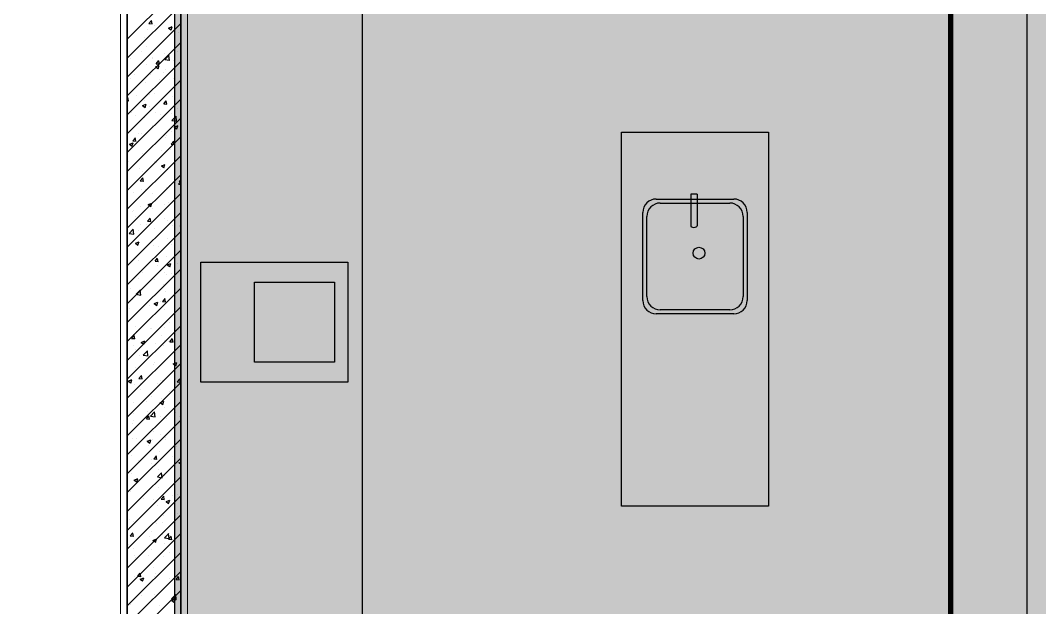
# Model space of a CAD drawing. Header units: inches. Extents: x 143994 to 247866, y 243815 to 272761.
# Drawn here: x 157226 to 161041, y 252644 to 254842 of the extents above; entities that cross this region are included whole.
import ezdxf

# ---------------------------------------------------------------- set-up
doc = ezdxf.new("R2010")
doc.units = ezdxf.units.IN
doc.header["$LTSCALE"] = 1000
doc.header["$MEASUREMENT"] = 0
doc.layers.get('DEFPOINTS').update_dxf_attribs({"color": 62})
for name, color, linetype in [('0-建筑1F', 127, 'Continuous'), ('A-ANNO-NOTE', 4, 'Continuous'), ('PUB_HATCH', 8, 'Continuous'), ('厨卫', 44, 'Continuous')]:
    doc.layers.add(name, color=color, linetype=linetype)
doc.layers.add('A-ANNO-NPLT', color=250, linetype='Continuous', plot=False)
doc.layers.add('A-Wall', color=254, linetype='Continuous', lineweight=35)
doc.layers.add('W-保温层', color=8, linetype='Continuous', lineweight=13)

# ---------------------------------------------------------------- blocks, each defined once
blk = doc.blocks.new('144')
at = {"layer": 'A-Wall', "color": 127}
for p, q in [((638586.9, -380010.3), (638586.9, -387950.3)), ((638786.9, -387950.3), (638786.9, -380010.3))]:
    blk.add_line(p, q, dxfattribs=at)
at = {"layer": 'PUB_HATCH', "color": 127, "linetype": 'Continuous'}
for p, q in [((638586.9, -385414.6), (638786.9, -385214.6)), ((638586.9, -385485.3), (638786.9, -385285.3)), ((638667.9, -385355.8), (638677.6, -385344.3)), ((638679.6, -385357.4), (638677.3, -385344.8)), ((638586.9, -385556), (638786.9, -385356)), ((638662.2, -385376.5), (638662.2, -385376.5)), ((638667.9, -385355.8), (638679.9, -385356.8)), ((638679.4, -385357), (638679.4, -385357)), ((638689.7, -385364.4), (638689.7, -385364.4)), ((638741.1, -385372.8), (638755.1, -385367.4)), ((638741.1, -385372.8), (638751, -385379.5)), ((638750.7, -385380), (638754.8, -385367.9)), ((638766.1, -385361.5), (638766.1, -385361.5)), ((638786.2, -385361.6), (638786.2, -385361.6)), ((638651.6, -385406.3), (638651.6, -385406.3)), ((638777.9, -385389.7), (638777.9, -385389.7)), ((638586.9, -385626.7), (638786.9, -385426.7)), ((638586.9, -385432), (638587, -385431.9)), ((638640.5, -385459.2), (638640.5, -385459.2)), ((638659.8, -385443.1), (638659.8, -385443.1)), ((638747.2, -385463.8), (638747.2, -385463.8)), ((638763.7, -385428.1), (638763.7, -385428.1)), ((638775.4, -385462), (638775.4, -385462)), ((638586.9, -385697.4), (638786.9, -385497.4)), ((638599, -385485.2), (638599, -385485.2)), ((638681.5, -385483.7), (638681.5, -385483.7)), ((638682.6, -385486.1), (638682.6, -385486.1)), ((638695.7, -385506.2), (638705.3, -385494.8)), ((638707.4, -385507.8), (638705, -385495.3)), ((638725.3, -385468.6), (638725.3, -385468.6)), ((638727.8, -385490.7), (638743.4, -385474.5)), ((638727.8, -385490.7), (638745.6, -385493.5)), ((638745.3, -385493.9), (638743.1, -385474.9)), ((638761.2, -385494.6), (638761.2, -385494.6)), ((638657.4, -385509.6), (638657.4, -385509.6)), ((638692.4, -385517.8), (638706.4, -385512.5)), ((638692.4, -385517.8), (638702.4, -385524.5)), ((638695.7, -385506.2), (638707.6, -385507.3)), ((638702.1, -385525), (638706.1, -385513)), ((638729.4, -385527.6), (638729.4, -385527.6)), ((638586.9, -385768.1), (638786.9, -385568.1)), ((638600.7, -385560.9), (638600.7, -385560.9)), ((638612.7, -385547.6), (638612.7, -385547.6)), ((638654.9, -385576.2), (638654.9, -385576.2)), ((638672.7, -385547.5), (638672.7, -385547.5)), ((638707.4, -385565.4), (638707.4, -385565.4)), ((638722.7, -385540.9), (638722.7, -385540.9)), ((638758.8, -385561.2), (638758.8, -385561.2)), ((638745.9, -385609.8), (638745.9, -385609.8)), ((638586.9, -385635.9), (638589.6, -385632.6)), ((638586.9, -385838.9), (638786.9, -385638.9)), ((638586.9, -385644.7), (638591.9, -385645.2)), ((638591.7, -385645.7), (638589.3, -385633.1)), ((638620.1, -385626.4), (638620.1, -385626.4)), ((638652.5, -385642.8), (638652.5, -385642.8)), ((638670.1, -385619.8), (638670.1, -385619.8)), ((638689.1, -385617.6), (638689.1, -385617.6)), ((638723.4, -385656.7), (638733.1, -385645.2)), ((638735.1, -385658.2), (638732.8, -385645.7)), ((638756.4, -385627.8), (638756.4, -385627.8)), ((638603.9, -385690), (638603.9, -385690)), ((638643.8, -385662.9), (638657.8, -385657.5)), ((638643.8, -385662.9), (638653.7, -385669.6)), ((638653.4, -385670.1), (638657.5, -385658)), ((638668.5, -385667.6), (638668.5, -385667.6)), ((638693.3, -385688.7), (638693.3, -385688.7)), ((638723.4, -385656.7), (638735.4, -385657.7)), ((638775.3, -385672.1), (638775.3, -385672.1)), ((638586.9, -385909.6), (638786.9, -385709.6)), ((638617.5, -385698.7), (638617.5, -385698.7)), ((638650.1, -385709.4), (638650.1, -385709.4)), ((638710.7, -385694.5), (638710.7, -385694.5)), ((638753.9, -385694.4), (638753.9, -385694.4)), ((638754.3, -385718.7), (638769.9, -385702.4)), ((638754.3, -385718.7), (638772.1, -385721.4)), ((638771.8, -385721.8), (638769.6, -385702.8)), ((638628.7, -385769.3), (638628.7, -385769.3)), ((638640.6, -385767.6), (638640.6, -385767.6)), ((638680.9, -385737), (638680.9, -385737)), ((638751.5, -385761), (638751.5, -385761)), ((638763.1, -385743.4), (638777.1, -385738)), ((638763.1, -385743.4), (638773.1, -385750.1)), ((638767, -385750.9), (638767, -385750.9)), ((638772.8, -385750.6), (638776.8, -385738.5)), ((638586.9, -385980.3), (638786.9, -385780.3)), ((638595.1, -385807.9), (638609.1, -385802.5)), ((638604.7, -385815.1), (638608.8, -385803)), ((638607.7, -385794.6), (638617.4, -385783.1)), ((638607.7, -385794.6), (638619.7, -385795.6)), ((638612.1, -385800.9), (638612.1, -385800.9)), ((638619.4, -385796.1), (638617.1, -385783.6)), ((638647.6, -385775.9), (638647.6, -385775.9)), ((638728.8, -385780.9), (638728.8, -385780.9)), ((638735.5, -385773.8), (638735.5, -385773.8)), ((638751.2, -385807.1), (638760.8, -385795.6)), ((638751.2, -385807.1), (638763.1, -385808.2)), ((638762.9, -385808.7), (638760.5, -385796.1)), ((638595.1, -385807.9), (638605, -385814.6)), ((638645.2, -385842.5), (638645.2, -385842.5)), ((638714.3, -385829.8), (638714.3, -385829.8)), ((638749.1, -385827.5), (638749.1, -385827.5)), ((638764.4, -385823.2), (638764.4, -385823.2)), ((638586.9, -386051), (638786.9, -385851)), ((638588, -385846.4), (638588, -385846.4)), ((638589.8, -385871.5), (638589.8, -385871.5)), ((638688.5, -385870.9), (638688.5, -385870.9)), ((638696.5, -385876), (638696.5, -385876)), ((638714.5, -385888.4), (638728.5, -385883)), ((638724.1, -385895.6), (638728.2, -385883.5)), ((638586.9, -386121.7), (638786.9, -385921.7)), ((638631.9, -385898.3), (638631.9, -385898.3)), ((638642.8, -385909.1), (638642.8, -385909.1)), ((638661.7, -385908.7), (638661.7, -385908.7)), ((638711.8, -385902.1), (638711.8, -385902.1)), ((638714.5, -385888.4), (638724.4, -385895.1)), ((638738.7, -385902.9), (638738.7, -385902.9)), ((638746.6, -385894.1), (638746.6, -385894.1)), ((638635.5, -385945), (638645.1, -385933.5)), ((638635.5, -385945), (638647.4, -385946.1)), ((638647.2, -385946.6), (638644.8, -385934)), ((638778.9, -385957.6), (638786.9, -385948.1)), ((638778.9, -385957.6), (638786.9, -385958.3)), ((638780.9, -385946.6), (638786.9, -385940.3)), ((638780.9, -385946.6), (638786.9, -385947.5)), ((638586.9, -386192.4), (638786.9, -385992.4)), ((638609.1, -385987.6), (638609.1, -385987.6)), ((638640.3, -385975.7), (638640.3, -385975.7)), ((638656.7, -385977.6), (638656.7, -385977.6)), ((638659.2, -385981), (638659.2, -385981)), ((638680.3, -385990.2), (638680.3, -385990.2)), ((638734.9, -385971), (638734.9, -385971)), ((638744.2, -385960.7), (638744.2, -385960.7)), ((638763.5, -385982.2), (638763.5, -385982.2)), ((638665.8, -386033.4), (638679.8, -386028.1)), ((638665.8, -386033.4), (638675.8, -386040.2)), ((638675.5, -386040.7), (638679.5, -386028.6)), ((638728.2, -386034.1), (638728.2, -386034.1)), ((638741.8, -386027.3), (638741.8, -386027.3)), ((638586.9, -386263.1), (638786.9, -386063.1)), ((638606.6, -386059.9), (638606.6, -386059.9)), ((638611.6, -386054.2), (638611.6, -386054.2)), ((638637.9, -386042.3), (638637.9, -386042.3)), ((638682.3, -386049.9), (638682.3, -386049.9)), ((638617.8, -386079.8), (638617.8, -386079.8)), ((638635.5, -386108.8), (638635.5, -386108.8)), ((638660, -386106.7), (638660, -386106.7)), ((638663.2, -386095.4), (638672.9, -386084)), ((638663.2, -386095.4), (638675.2, -386096.5)), ((638674.9, -386097), (638672.6, -386084.5)), ((638724.5, -386084.4), (638724.5, -386084.4)), ((638739.3, -386093.8), (638739.3, -386093.8)), ((638756, -386112.2), (638756, -386112.2)), ((638766.7, -386111.2), (638766.7, -386111.2)), ((638586.9, -386333.8), (638786.9, -386133.8)), ((638593.9, -386141.4), (638609.5, -386125.2)), ((638593.9, -386141.4), (638611.7, -386144.2)), ((638611.4, -386144.5), (638609.2, -386125.5)), ((638629.7, -386128.8), (638629.7, -386128.8)), ((638687.9, -386124.1), (638687.9, -386124.1)), ((638785.2, -386114), (638786.9, -386113.3)), ((638785.2, -386114), (638786.9, -386115.1)), ((638617.2, -386178.5), (638631.2, -386173.1)), ((638617.2, -386178.5), (638627.1, -386185.2)), ((638626.8, -386185.7), (638630.9, -386173.6)), ((638633, -386175.4), (638633, -386175.4)), ((638684.8, -386186), (638684.8, -386186)), ((638736.9, -386160.4), (638736.9, -386160.4)), ((638753.5, -386184.4), (638753.5, -386184.4)), ((638586.9, -386404.5), (638786.9, -386204.5)), ((638703.4, -386191), (638703.4, -386191)), ((638734.5, -386227), (638734.5, -386227)), ((638630.6, -386242), (638630.6, -386242)), ((638679.7, -386243.5), (638679.7, -386243.5)), ((638691, -386245.9), (638700.6, -386234.4)), ((638691, -386245.9), (638702.9, -386246.9)), ((638702.7, -386247.4), (638700.3, -386234.9)), ((638700.8, -386263.3), (638700.8, -386263.3)), ((638736.5, -386259), (638750.5, -386253.6)), ((638736.5, -386259), (638746.5, -386265.7)), ((638746.2, -386266.2), (638750.2, -386254.1)), ((638776.6, -386253.4), (638776.6, -386253.4)), ((638586.9, -386475.3), (638786.9, -386275.3)), ((638645.8, -386288.2), (638645.8, -386288.2)), ((638650.8, -386269.9), (638650.8, -386269.9)), ((638727.6, -386287.4), (638727.6, -386287.4)), ((638732, -386293.6), (638732, -386293.6)), ((638752.6, -386292.7), (638752.6, -386292.7)), ((638611, -386307.4), (638611, -386307.4)), ((638628.2, -386308.6), (638628.2, -386308.6)), ((638688, -386315.1), (638688, -386315.1)), ((638724, -386332.2), (638724, -386332.2)), ((638586.9, -386546), (638786.9, -386346)), ((638598.2, -386348.8), (638598.2, -386348.8)), ((638620.4, -386369.3), (638636, -386353.1)), ((638620.4, -386369.3), (638638.2, -386372.1)), ((638625.7, -386375.2), (638625.7, -386375.2)), ((638637.9, -386372.5), (638635.7, -386353.5)), ((638648.2, -386342.2), (638648.2, -386342.2)), ((638687.3, -386377.4), (638687.3, -386377.4)), ((638729.6, -386360.2), (638729.6, -386360.2)), ((638586.9, -386384.8), (638587.2, -386384.8)), ((638586.9, -386385.3), (638586.9, -386385.2)), ((638586.9, -386616.7), (638786.9, -386416.7)), ((638606, -386389.9), (638606, -386389.9)), ((638671.4, -386411.1), (638671.4, -386411.1)), ((638687.9, -386404), (638701.9, -386398.7)), ((638687.9, -386404), (638697.8, -386410.7)), ((638697.5, -386411.2), (638701.6, -386399.2)), ((638712.8, -386394.4), (638712.8, -386394.4)), ((638718.7, -386396.3), (638728.4, -386384.8)), ((638718.7, -386396.3), (638730.7, -386397.4)), ((638730.4, -386397.9), (638728.1, -386385.3)), ((638595.6, -386421.1), (638595.6, -386421.1)), ((638623.3, -386441.7), (638623.3, -386441.7)), ((638727.2, -386426.7), (638727.2, -386426.7)), ((638586.9, -386687.4), (638786.9, -386487.4)), ((638618.8, -386490), (638618.8, -386490)), ((638724.7, -386493.3), (638724.7, -386493.3)), ((638745.1, -386473.4), (638745.1, -386473.4)), ((638603, -386534.2), (638612.7, -386522.7)), ((638609.2, -386518.9), (638609.2, -386518.9)), ((638614.7, -386535.8), (638612.4, -386523.2)), ((638620.9, -386508.3), (638620.9, -386508.3)), ((638673.8, -386496.6), (638673.8, -386496.6)), ((638679.1, -386496.7), (638679.1, -386496.7)), ((638716, -386523.5), (638716, -386523.5)), ((638780.6, -386501.1), (638780.6, -386501.1)), ((638586.9, -386758.1), (638786.9, -386558.1)), ((638603, -386534.2), (638615, -386535.3)), ((638610.4, -386560.7), (638610.4, -386560.7)), ((638639.2, -386549.1), (638653.2, -386543.7)), ((638639.2, -386549.1), (638649.2, -386555.8)), ((638648.9, -386556.3), (638652.9, -386544.2)), ((638692.4, -386552.3), (638692.4, -386552.3)), ((638722.3, -386559.9), (638722.3, -386559.9)), ((638727, -386540.6), (638727, -386540.6)), ((638742.5, -386545.7), (638742.5, -386545.7)), ((638746.5, -386546.8), (638756.1, -386535.3)), ((638746.5, -386546.8), (638758.4, -386547.8)), ((638758.2, -386548.3), (638755.8, -386535.8)), ((638618.4, -386574.9), (638618.4, -386574.9)), ((638634, -386598.3), (638634, -386598.3)), ((638647, -386597.3), (638662.5, -386581)), ((638647, -386597.3), (638664.7, -386600)), ((638664.4, -386600.4), (638662.2, -386581.4)), ((638740.8, -386602.8), (638740.8, -386602.8)), ((638586.9, -386828.8), (638786.9, -386628.8)), ((638616, -386641.5), (638616, -386641.5)), ((638639.8, -386631.1), (638639.8, -386631.1)), ((638686.8, -386630.7), (638686.8, -386630.7)), ((638689.9, -386624.5), (638689.9, -386624.5)), ((638719.9, -386626.5), (638719.9, -386626.5)), ((638758.6, -386629.6), (638772.6, -386624.2)), ((638758.6, -386629.6), (638768.5, -386636.3)), ((638765.6, -386614.6), (638765.6, -386614.6)), ((638768.2, -386636.8), (638772.3, -386624.7)), ((638630.8, -386684.6), (638640.4, -386673.2)), ((638630.8, -386684.6), (638642.7, -386685.7)), ((638642.4, -386686.2), (638640.1, -386673.7)), ((638586.9, -386899.5), (638786.9, -386699.5)), ((638587.2, -386710), (638587.2, -386710)), ((638590.5, -386694.1), (638604.6, -386688.7)), ((638590.5, -386694.1), (638600.5, -386700.8)), ((638595.1, -386700.5), (638595.1, -386700.5)), ((638600.2, -386701.3), (638604.3, -386689.2)), ((638613.6, -386708.1), (638613.6, -386708.1)), ((638637.3, -386703.4), (638637.3, -386703.4)), ((638701.9, -386705), (638701.9, -386705)), ((638713, -386693.5), (638713, -386693.5)), ((638717.5, -386693.1), (638717.5, -386693.1)), ((638774.2, -386697.2), (638783.9, -386685.7)), ((638774.2, -386697.2), (638786.2, -386698.2)), ((638785.9, -386698.7), (638783.6, -386686.2)), ((638637.3, -386727.3), (638637.3, -386727.3)), ((638678.5, -386750), (638678.5, -386750)), ((638715, -386759.6), (638715, -386759.6)), ((638744, -386731.8), (638744, -386731.8)), ((638786.7, -386755.7), (638786.7, -386755.7)), ((638586.9, -386970.2), (638786.9, -386770.2)), ((638611.1, -386774.6), (638611.1, -386774.6)), ((638660.4, -386772.3), (638660.4, -386772.3)), ((638709.9, -386774.6), (638723.9, -386769.2)), ((638709.9, -386774.6), (638719.9, -386781.3)), ((638719.6, -386781.8), (638723.6, -386769.7)), ((638726.4, -386793.9), (638726.4, -386793.9)), ((638609.8, -386813.9), (638609.8, -386813.9)), ((638658.5, -386835.1), (638668.2, -386823.6)), ((638658.5, -386835.1), (638670.5, -386836.1)), ((638662.1, -386806.6), (638662.1, -386806.6)), ((638670.2, -386836.6), (638667.9, -386824.1)), ((638673.5, -386825.2), (638689.1, -386809)), ((638673.5, -386825.2), (638691.3, -386828)), ((638691, -386828.3), (638688.7, -386809.3)), ((638712.6, -386826.2), (638712.6, -386826.2)), ((638734.1, -386834.6), (638734.1, -386834.6)), ((638768.8, -386811.1), (638768.8, -386811.1)), ((638784.2, -386828), (638784.2, -386828)), ((638586.9, -387040.9), (638786.9, -386840.9)), ((638607.8, -386851.2), (638607.8, -386851.2)), ((638608.7, -386841.2), (638608.7, -386841.2)), ((638586.9, -387111.6), (638786.9, -386911.6)), ((638606.3, -386907.8), (638606.3, -386907.8)), ((638623.1, -386908.8), (638623.1, -386908.8)), ((638681.5, -386913.5), (638681.5, -386913.5)), ((638686.2, -386883.9), (638686.2, -386883.9)), ((638710.2, -386892.8), (638710.2, -386892.8)), ((638729.9, -386913.3), (638729.9, -386913.3)), ((638731.6, -386906.9), (638731.6, -386906.9)), ((638661.3, -386919.6), (638675.3, -386914.3)), ((638661.3, -386919.6), (638671.2, -386926.4)), ((638665.3, -386935.7), (638665.3, -386935.7)), ((638670.9, -386926.9), (638675, -386914.8)), ((638772.1, -386940.2), (638772.1, -386940.2)), ((638586.9, -387182.4), (638786.9, -386982.4)), ((638603.8, -386974.4), (638603.8, -386974.4)), ((638679, -386985.8), (638679, -386985.8)), ((638686.3, -386985.5), (638695.9, -386974)), ((638686.3, -386985.5), (638698.2, -386986.6)), ((638697.9, -386987.1), (638695.6, -386974.5)), ((638707.7, -386959.4), (638707.7, -386959.4)), ((638754.7, -386975.8), (638754.7, -386975.8)), ((638628.9, -386992.4), (638628.9, -386992.4)), ((638677.9, -387003.3), (638677.9, -387003.3)), ((638690.1, -387015), (638690.1, -387015)), ((638705.3, -387026), (638705.3, -387026)), ((638780.6, -387000.2), (638786.9, -386997.8)), ((638780.6, -387000.2), (638786.9, -387004.4)), ((638586.9, -387253.1), (638786.9, -387053.1)), ((638601.4, -387040.9), (638601.4, -387040.9)), ((638612.6, -387064.7), (638626.6, -387059.3)), ((638612.6, -387064.7), (638622.6, -387071.4)), ((638622.3, -387071.9), (638626.3, -387059.8)), ((638626.3, -387064.6), (638626.3, -387064.6)), ((638700, -387053.1), (638715.6, -387036.9)), ((638700, -387053.1), (638717.8, -387055.9)), ((638702.1, -387054.7), (638702.1, -387054.7)), ((638717.5, -387056.2), (638715.3, -387037.3)), ((638725.8, -387047.2), (638725.8, -387047.2)), ((638609.2, -387067.2), (638609.2, -387067.2)), ((638702.9, -387092.5), (638702.9, -387092.5)), ((638586.9, -387323.8), (638786.9, -387123.8)), ((638599, -387107.5), (638599, -387107.5)), ((638649.5, -387133.6), (638649.5, -387133.6)), ((638651.2, -387117.2), (638651.2, -387117.2)), ((638685.6, -387137.2), (638685.6, -387137.2)), ((638714, -387136), (638723.7, -387124.5)), ((638714, -387136), (638726, -387137)), ((638725.7, -387137.5), (638723.4, -387125)), ((638732, -387145.2), (638746, -387139.8)), ((638741.6, -387152.4), (638745.7, -387140.3)), ((638757.9, -387121.7), (638757.9, -387121.7)), ((638775.8, -387116.9), (638775.8, -387116.9)), ((638596.6, -387174.1), (638596.6, -387174.1)), ((638693.3, -387144.1), (638693.3, -387144.1)), ((638700.4, -387159.1), (638700.4, -387159.1)), ((638732, -387145.2), (638741.9, -387151.9)), ((638586.9, -387394.5), (638786.9, -387194.5)), ((638596.9, -387212.4), (638596.9, -387212.4)), ((638611.4, -387218.9), (638611.4, -387218.9)), ((638723.2, -387195.8), (638723.2, -387195.8)), ((638773.2, -387189.2), (638773.2, -387189.2)), ((638594.1, -387240.7), (638594.1, -387240.7)), ((638677.3, -387256.5), (638677.3, -387256.5)), ((638698, -387225.7), (638698, -387225.7)), ((638718.1, -387223.4), (638718.1, -387223.4)), ((638586.9, -387465.2), (638786.9, -387265.2)), ((638598.3, -387273.9), (638608, -387262.4)), ((638598.3, -387273.9), (638610.3, -387274.9)), ((638610, -387275.4), (638607.7, -387262.9)), ((638670.6, -387274.7), (638670.6, -387274.7)), ((638683.3, -387290.2), (638697.3, -387284.9)), ((638683.3, -387290.2), (638693.3, -387296.9)), ((638693, -387297.4), (638697, -387285.4)), ((638695.6, -387292.3), (638695.6, -387292.3)), ((638720.6, -387268.1), (638720.6, -387268.1)), ((638726.5, -387281.1), (638742.1, -387264.8)), ((638726.5, -387281.1), (638744.3, -387283.8)), ((638744, -387284.2), (638741.8, -387265.2)), ((638741.8, -387286.4), (638751.4, -387274.9)), ((638741.8, -387286.4), (638753.7, -387287.4)), ((638753.4, -387287.9), (638751.1, -387275.4)), ((638591.7, -387307.3), (638591.7, -387307.3)), ((638608.6, -387320.4), (638608.6, -387320.4)), ((638679.2, -387325.6), (638679.2, -387325.6)), ((638725.2, -387300.4), (638725.2, -387300.4)), ((638785.9, -387330.1), (638785.9, -387330.1)), ((638586.9, -387535.9), (638786.9, -387335.9)), ((638614.6, -387347.9), (638614.6, -387347.9)), ((638617.9, -387353.6), (638617.9, -387353.6)), ((638668, -387347), (638668, -387347)), ((638693.1, -387358.8), (638693.1, -387358.8)), ((638721.4, -387352.4), (638721.4, -387352.4)), ((638743.8, -387337), (638743.8, -387337)), ((638586.9, -387606.6), (638786.9, -387406.6)), ((638589.3, -387373.8), (638589.3, -387373.8)), ((638685, -387390.4), (638685, -387390.4)), ((638615.4, -387425.9), (638615.4, -387425.9)), ((638626.1, -387424.3), (638635.7, -387412.8)), ((638626.1, -387424.3), (638638, -387425.3)), ((638634.7, -387435.3), (638648.7, -387429.9)), ((638634.7, -387435.3), (638644.6, -387442)), ((638637.7, -387425.8), (638635.4, -387413.3)), ((638639.4, -387427.2), (638639.4, -387427.2)), ((638644.3, -387442.5), (638648.4, -387430.4)), ((638690.7, -387425.4), (638690.7, -387425.4)), ((638691.1, -387415.9), (638691.1, -387415.9)), ((638746.2, -387431.7), (638746.2, -387431.7)), ((638769.5, -387436.8), (638779.2, -387425.4)), ((638769.5, -387436.8), (638781.5, -387437.9)), ((638781.2, -387438.4), (638778.9, -387425.9)), ((638586.9, -387677.3), (638786.9, -387477.3)), ((638764.8, -387478.1), (638764.8, -387478.1)), ((638638.5, -387494.8), (638638.5, -387494.8)), ((638676.7, -387509.8), (638676.7, -387509.8)), ((638688.3, -387492), (638688.3, -387492)), ((638753, -387509), (638768.6, -387492.7)), ((638753, -387509), (638770.8, -387511.7)), ((638754, -387515.8), (638768, -387510.4)), ((638754, -387515.8), (638764, -387522.5)), ((638763.7, -387523), (638767.7, -387510.9)), ((638770.5, -387512.1), (638768.3, -387493.1)), ((638600.4, -387529.4), (638600.4, -387529.4)), ((638707.2, -387533.9), (638707.2, -387533.9))]:
    blk.add_line(p, q, dxfattribs=at)
at = {"layer": 'W-保温层', "color": 127}
for p, q in [((638561.9, -387950.3), (638561.9, -376410.3)), ((638811.9, -387950.3), (638811.9, -380010.3))]:
    blk.add_line(p, q, dxfattribs=at)
at = {"layer": '厨卫', "color": 127}
for p, q in [((639466.9, -387950.3), (639466.9, -384945.3)), ((640436.9, -387162.8), (640436.9, -385762.8)), ((640436.9, -385762.8), (640986.9, -385762.8)), ((640436.9, -387162.8), (640436.9, -385762.8)), ((640436.9, -385762.8), (640986.9, -385762.8)), ((640986.9, -385762.8), (640986.9, -387162.8)), ((640986.9, -385762.8), (640986.9, -387162.8)), ((640695.8, -385994.6), (640695.8, -386113.2)), ((640695.8, -385994.6), (640695.8, -386113.2)), ((640720.1, -385994.6), (640695.8, -385994.6)), ((640720.1, -385994.6), (640720.1, -386113.2)), ((640720.1, -385994.6), (640720.1, -386113.2)), ((640566.9, -386012.8), (640856.9, -386012.8)), ((640581.9, -386027.8), (640841.9, -386027.8)), ((640516.9, -386392.8), (640516.9, -386062.8)), ((640906.9, -386062.8), (640906.9, -386392.8)), ((640531.9, -386377.8), (640531.9, -386077.8)), ((640891.9, -386077.8), (640891.9, -386377.8)), ((638862.8, -386698.6), (638862.8, -386248.6)), ((638862.8, -386248.6), (639412.8, -386248.6)), ((639412.8, -386248.6), (639412.8, -386698.6)), ((639062.8, -386623.6), (639062.8, -386323.6)), ((639062.8, -386323.6), (639362.8, -386323.6)), ((639362.8, -386323.6), (639362.8, -386623.6)), ((640856.9, -386442.8), (640566.9, -386442.8)), ((640841.9, -386427.8), (640581.9, -386427.8)), ((639362.8, -386623.6), (639062.8, -386623.6)), ((639412.8, -386698.6), (638862.8, -386698.6)), ((640986.9, -387162.8), (640436.9, -387162.8)), ((640986.9, -387162.8), (640436.9, -387162.8))]:
    blk.add_line(p, q, dxfattribs=at)
blk.add_circle((640726.9, -386215.3), 22.1, dxfattribs=at)
blk.add_circle((640726.9, -386215.3), 22.1, dxfattribs=at)
for centre, start, end in [((640566.9, -386062.8), 90, 180), ((640581.9, -386077.8), 90, 180), ((640841.9, -386077.8), 0, 90), ((640856.9, -386062.8), 0, 90), ((640581.9, -386377.8), 180, 270), ((640841.9, -386377.8), 270, 0), ((640566.9, -386392.8), 180, 270), ((640856.9, -386392.8), 270, 0)]:
    blk.add_arc(centre, 50, start, end, dxfattribs=at)
blk.add_ellipse((640708, -386113.2), major_axis=(12.2, 0), ratio=0.448066, start_param=3.141593, end_param=6.283185, dxfattribs=at)
blk.add_ellipse((640708, -386113.2), major_axis=(12.2, 0), ratio=0.448066, start_param=3.141593, end_param=6.283185, dxfattribs=at)
blk = doc.blocks.new('fengpitukuang')
at = {"layer": 'A-ANNO-NOTE', "const_width": 12.6, "flags": 128}
blk.add_lwpolyline([(24558.4, -26932.9), (24558.4, -12461.8), (14410.9, -12461.8), (14410.9, -26932.9)], close=True, dxfattribs=at)
at = {"layer": 'A-ANNO-NPLT'}
blk.add_lwpolyline([(24735.2, -27135), (24735.2, -12285), (14234.1, -12285), (14234.1, -27135)], close=True, dxfattribs=at)

msp = doc.modelspace()

# ---------------------------------------------------------------- hatches: boundary and pattern name
at = {"layer": 'DEFPOINTS'}
h = msp.add_hatch(dxfattribs=at)
h.set_pattern_fill('ANSI31', color=250)
h.set_pattern_definition([(45, (-65482.5842, -4e-05), (-1.122532015, 1.122532015), [])])
h.paths.add_polyline_path([(182383.45, 243814.78), (157803.44, 243814.78), (157803.44, 270814.78), (182383.45, 270814.78)])

# ---------------------------------------------------------------- linework, layer by layer
msp.add_lwpolyline([(182383.45, 243814.78), (157803.44, 243814.78), (157803.44, 270814.78), (182383.45, 270814.78)], close=True, dxfattribs=at)

# ---------------------------------------------------------------- block references
at = {"xscale": 1.618856915721959, "yscale": 1.618856915721959, "zscale": 1.618856915721959, "rotation": 359.9999999999163}
msp.add_blockref('fengpitukuang', (120951.08, 291517.88), dxfattribs=at)
at = {"layer": '0-建筑1F'}
msp.add_blockref('144', (-480961.31, 640186.38), dxfattribs=at)

doc.saveas('drawing.dxf')
